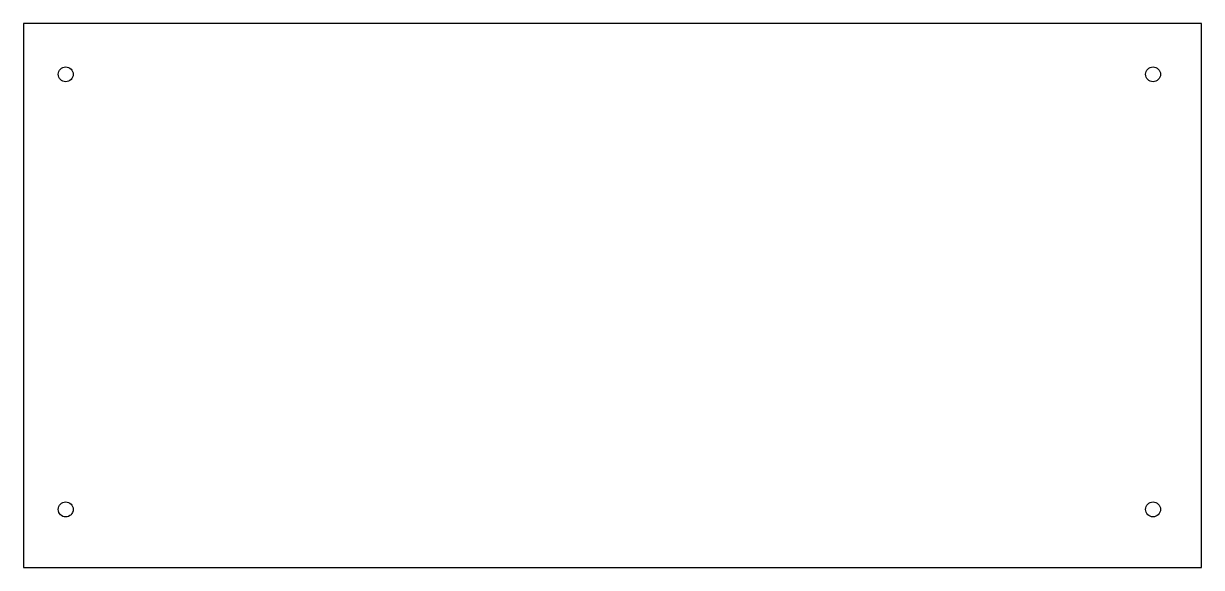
# Model space of a CAD drawing. Header units: millimetres. Extents: x -125 to 200, y -50 to 100.
import ezdxf

# ---------------------------------------------------------------- set-up
doc = ezdxf.new("R2010")
doc.units = ezdxf.units.MM
doc.layers.get('0').update_dxf_attribs({"linetype": 'CONTINUOUS'})

msp = doc.modelspace()

# ---------------------------------------------------------------- linework, layer by layer
msp.add_lwpolyline([(200, 100), (-125, 100), (-125, -50), (200, -50)], close=True)
for centre, radius in [((-113.36, 86), 2.06), ((186.64, 86), 2.06), ((-113.36, -34), 2.07), ((186.64, -34), 2.06)]:
    msp.add_circle(centre, radius)

doc.saveas('drawing.dxf')
